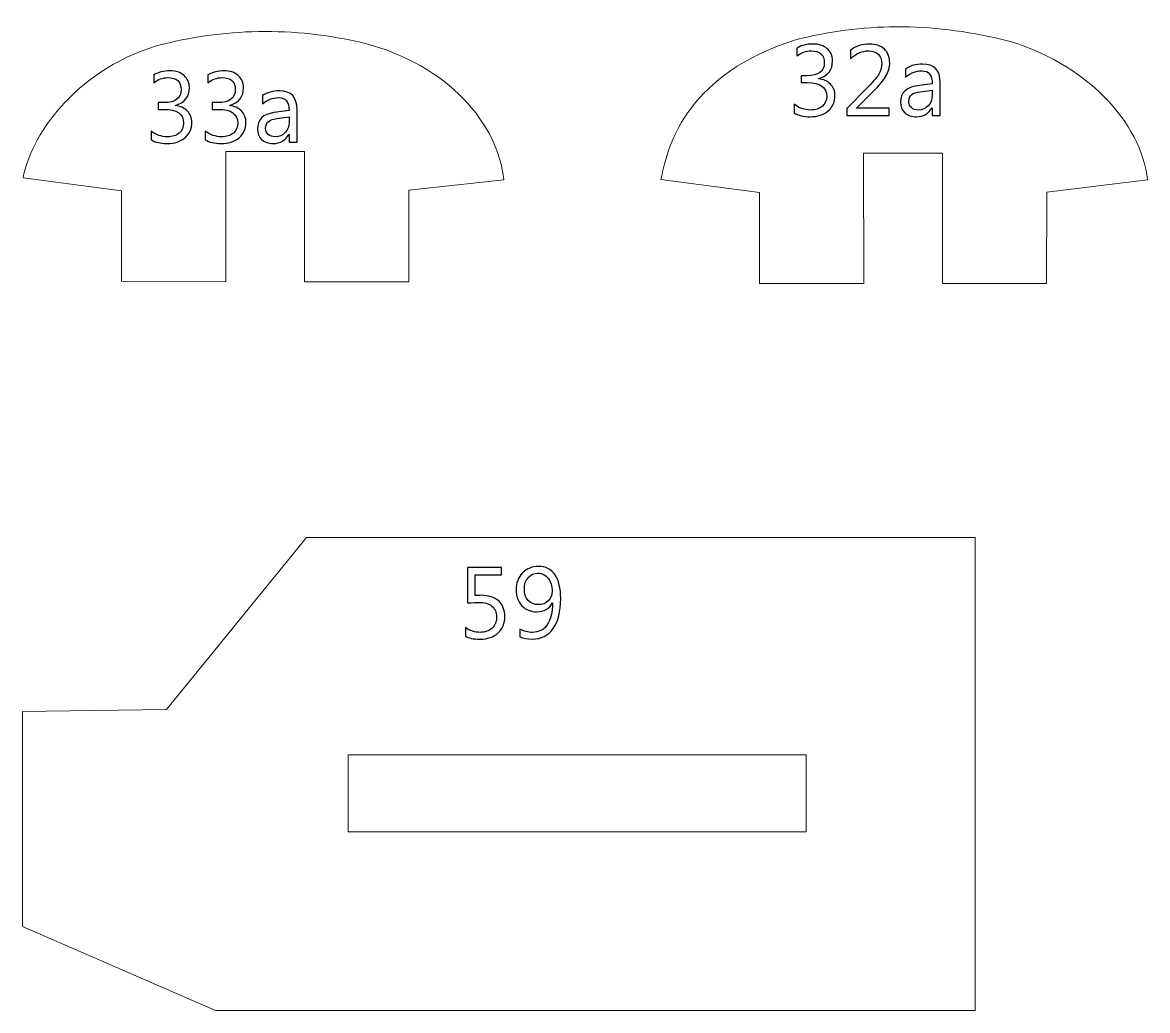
# Model space of a CAD drawing. Header units: centimetres. Extents: x -196 to 200, y -267 to 229.
# Drawn here: x -193.64 to -145.85, y -218.11 to -176.13 of the extents above; entities that cross this region are included whole.
import ezdxf

# ---------------------------------------------------------------- set-up
doc = ezdxf.new("R2010")
doc.units = ezdxf.units.CM
doc.header["$MEASUREMENT"] = 0
doc.layers.add('Camada 1', color=7, linetype='Continuous')
doc.layers.add('Camada 2', color=20, linetype='Continuous')

msp = doc.modelspace()

# ---------------------------------------------------------------- linework, layer by layer
at = {"layer": 'Camada 1', "lineweight": 9}
msp.add_lwpolyline([(-179.804, -210.519), (-160.345, -210.519), (-160.345, -207.248), (-179.804, -207.248), (-179.804, -210.519)], close=True, dxfattribs=at)
for points, knots in [([(-185.005, -181.604), (-185.005, -181.604), (-181.654, -181.604), (-181.654, -181.604), (-181.654, -181.604), (-181.654, -181.604), (-181.656, -187.143), (-181.656, -187.143), (-181.656, -187.143), (-181.656, -187.143), (-177.233, -187.142), (-177.233, -187.142), (-177.233, -187.142), (-177.233, -187.142), (-177.23, -183.256), (-177.23, -183.256), (-177.23, -183.256), (-177.23, -183.256), (-173.189, -182.818), (-173.189, -182.818), (-173.189, -182.818), (-173.448, -180.424), (-175.536, -177.949), (-179.12, -177.006), (-179.12, -177.006), (-182.179, -176.291), (-185.096, -176.37), (-187.943, -177.12), (-187.943, -177.12), (-191.513, -178.216), (-193.311, -181.054), (-193.614, -182.722), (-193.614, -182.722), (-193.614, -182.722), (-189.436, -183.278), (-189.436, -183.278), (-189.436, -183.278), (-189.436, -183.278), (-189.435, -187.135), (-189.435, -187.135), (-189.435, -187.135), (-189.435, -187.135), (-185.005, -187.143), (-185.005, -187.143), (-185.005, -187.143), (-185.005, -187.143), (-185.005, -181.604), (-185.005, -181.604)], [0, 0, 0, 0, 0.076923, 0.076923, 0.076923, 0.076923, 0.153846, 0.153846, 0.153846, 0.153846, 0.230769, 0.230769, 0.230769, 0.230769, 0.307692, 0.307692, 0.307692, 0.307692, 0.384615, 0.384615, 0.384615, 0.384615, 0.461538, 0.461538, 0.461538, 0.461538, 0.538462, 0.538462, 0.538462, 0.538462, 0.615385, 0.615385, 0.615385, 0.615385, 0.692308, 0.692308, 0.692308, 0.692308, 0.769231, 0.769231, 0.769231, 0.769231, 0.846154, 0.846154, 0.846154, 0.846154, 1, 1, 1, 1]), ([(-157.907, -181.685), (-157.907, -181.685), (-154.555, -181.685), (-154.555, -181.685), (-154.555, -181.685), (-154.555, -181.685), (-154.557, -187.224), (-154.557, -187.224), (-154.557, -187.224), (-154.557, -187.224), (-150.135, -187.223), (-150.135, -187.223), (-150.135, -187.223), (-150.135, -187.223), (-150.132, -183.337), (-150.132, -183.337), (-150.132, -183.337), (-150.132, -183.337), (-145.849, -182.818), (-145.849, -182.818), (-145.849, -182.818), (-146.108, -180.424), (-148.437, -177.787), (-152.021, -176.844), (-152.021, -176.844), (-155.081, -176.13), (-157.998, -176.128), (-160.845, -176.878), (-160.845, -176.878), (-165.268, -178.308), (-166.212, -181.135), (-166.516, -182.802), (-166.516, -182.802), (-166.516, -182.802), (-162.338, -183.358), (-162.338, -183.358), (-162.338, -183.358), (-162.338, -183.358), (-162.337, -187.216), (-162.337, -187.216), (-162.337, -187.216), (-162.337, -187.216), (-157.906, -187.223), (-157.906, -187.223), (-157.906, -187.223), (-157.906, -187.223), (-157.907, -181.685), (-157.907, -181.685)], [0, 0, 0, 0, 0.076923, 0.076923, 0.076923, 0.076923, 0.153846, 0.153846, 0.153846, 0.153846, 0.230769, 0.230769, 0.230769, 0.230769, 0.307692, 0.307692, 0.307692, 0.307692, 0.384615, 0.384615, 0.384615, 0.384615, 0.461538, 0.461538, 0.461538, 0.461538, 0.538462, 0.538462, 0.538462, 0.538462, 0.615385, 0.615385, 0.615385, 0.615385, 0.692308, 0.692308, 0.692308, 0.692308, 0.769231, 0.769231, 0.769231, 0.769231, 0.846154, 0.846154, 0.846154, 0.846154, 1, 1, 1, 1]), ([(-153.176, -218.113), (-153.176, -218.113), (-185.439, -218.113), (-185.439, -218.113), (-185.439, -218.113), (-185.439, -218.113), (-193.638, -214.545), (-193.638, -214.545), (-193.638, -214.545), (-193.638, -214.545), (-193.636, -205.407), (-193.636, -205.407), (-193.636, -205.407), (-193.636, -205.407), (-187.526, -205.324), (-187.526, -205.324), (-187.526, -205.324), (-187.526, -205.324), (-181.569, -198.01), (-181.569, -198.01), (-181.569, -198.01), (-181.569, -198.01), (-153.176, -198.01), (-153.176, -198.01), (-153.176, -198.01), (-153.176, -198.01), (-153.176, -218.113), (-153.176, -218.113)], [0, 0, 0, 0, 0.125, 0.125, 0.125, 0.125, 0.25, 0.25, 0.25, 0.25, 0.375, 0.375, 0.375, 0.375, 0.5, 0.5, 0.5, 0.5, 0.625, 0.625, 0.625, 0.625, 0.75, 0.75, 0.75, 0.75, 1, 1, 1, 1])]:
    msp.add_open_spline(points, degree=3, knots=knots, dxfattribs=at)
at = {"layer": 'Camada 2'}
for points, knots in [([(-160.854, -179.97), (-160.854, -179.97), (-160.854, -179.603), (-160.854, -179.603), (-160.854, -179.603), (-160.65, -179.765), (-160.418, -179.847), (-160.162, -179.847), (-160.162, -179.847), (-159.952, -179.847), (-159.786, -179.795), (-159.662, -179.69), (-159.662, -179.69), (-159.537, -179.586), (-159.475, -179.445), (-159.475, -179.268), (-159.475, -179.268), (-159.475, -178.877), (-159.753, -178.681), (-160.307, -178.681), (-160.307, -178.681), (-160.307, -178.681), (-160.555, -178.681), (-160.555, -178.681), (-160.555, -178.681), (-160.555, -178.681), (-160.555, -178.391), (-160.555, -178.391), (-160.555, -178.391), (-160.555, -178.391), (-160.319, -178.391), (-160.319, -178.391), (-160.319, -178.391), (-159.824, -178.391), (-159.578, -178.208), (-159.578, -177.841), (-159.578, -177.841), (-159.578, -177.502), (-159.766, -177.333), (-160.143, -177.333), (-160.143, -177.333), (-160.354, -177.333), (-160.552, -177.404), (-160.739, -177.546), (-160.739, -177.546), (-160.739, -177.546), (-160.739, -177.213), (-160.739, -177.213), (-160.739, -177.213), (-160.546, -177.1), (-160.32, -177.043), (-160.058, -177.043), (-160.058, -177.043), (-159.807, -177.043), (-159.605, -177.109), (-159.454, -177.243), (-159.454, -177.243), (-159.303, -177.376), (-159.228, -177.547), (-159.228, -177.755), (-159.228, -177.755), (-159.228, -178.149), (-159.428, -178.402), (-159.828, -178.514), (-159.828, -178.514), (-159.828, -178.514), (-159.828, -178.523), (-159.828, -178.523), (-159.828, -178.523), (-159.613, -178.544), (-159.442, -178.619), (-159.316, -178.749), (-159.316, -178.749), (-159.189, -178.879), (-159.125, -179.041), (-159.125, -179.236), (-159.125, -179.236), (-159.125, -179.504), (-159.221, -179.721), (-159.414, -179.886), (-159.414, -179.886), (-159.607, -180.05), (-159.861, -180.133), (-160.176, -180.133), (-160.176, -180.133), (-160.46, -180.133), (-160.686, -180.079), (-160.854, -179.97)], [0, 0, 0, 0, 0.043478, 0.043478, 0.043478, 0.043478, 0.086957, 0.086957, 0.086957, 0.086957, 0.130435, 0.130435, 0.130435, 0.130435, 0.173913, 0.173913, 0.173913, 0.173913, 0.217391, 0.217391, 0.217391, 0.217391, 0.26087, 0.26087, 0.26087, 0.26087, 0.304348, 0.304348, 0.304348, 0.304348, 0.347826, 0.347826, 0.347826, 0.347826, 0.391304, 0.391304, 0.391304, 0.391304, 0.434783, 0.434783, 0.434783, 0.434783, 0.478261, 0.478261, 0.478261, 0.478261, 0.521739, 0.521739, 0.521739, 0.521739, 0.565217, 0.565217, 0.565217, 0.565217, 0.608696, 0.608696, 0.608696, 0.608696, 0.652174, 0.652174, 0.652174, 0.652174, 0.695652, 0.695652, 0.695652, 0.695652, 0.73913, 0.73913, 0.73913, 0.73913, 0.782609, 0.782609, 0.782609, 0.782609, 0.826087, 0.826087, 0.826087, 0.826087, 0.869565, 0.869565, 0.869565, 0.869565, 0.913043, 0.913043, 0.913043, 0.913043, 1, 1, 1, 1]), ([(-156.825, -180.081), (-156.825, -180.081), (-158.626, -180.081), (-158.626, -180.081), (-158.626, -180.081), (-158.626, -180.081), (-158.626, -179.778), (-158.626, -179.778), (-158.626, -179.778), (-158.626, -179.778), (-157.755, -178.905), (-157.755, -178.905), (-157.755, -178.905), (-157.533, -178.682), (-157.374, -178.497), (-157.279, -178.349), (-157.279, -178.349), (-157.184, -178.201), (-157.136, -178.043), (-157.136, -177.875), (-157.136, -177.875), (-157.136, -177.703), (-157.186, -177.569), (-157.284, -177.474), (-157.284, -177.474), (-157.383, -177.38), (-157.523, -177.333), (-157.705, -177.333), (-157.705, -177.333), (-157.972, -177.333), (-158.228, -177.447), (-158.472, -177.674), (-158.472, -177.674), (-158.472, -177.674), (-158.472, -177.316), (-158.472, -177.316), (-158.472, -177.316), (-158.239, -177.134), (-157.967, -177.043), (-157.658, -177.043), (-157.658, -177.043), (-157.391, -177.043), (-157.181, -177.115), (-157.028, -177.26), (-157.028, -177.26), (-156.875, -177.404), (-156.799, -177.598), (-156.799, -177.841), (-156.799, -177.841), (-156.799, -178.033), (-156.852, -178.221), (-156.958, -178.403), (-156.958, -178.403), (-157.063, -178.586), (-157.253, -178.813), (-157.527, -179.084), (-157.527, -179.084), (-157.527, -179.084), (-158.216, -179.765), (-158.216, -179.765), (-158.216, -179.765), (-158.216, -179.765), (-158.216, -179.774), (-158.216, -179.774), (-158.216, -179.774), (-158.216, -179.774), (-156.825, -179.774), (-156.825, -179.774), (-156.825, -179.774), (-156.825, -179.774), (-156.825, -180.081), (-156.825, -180.081)], [0, 0, 0, 0, 0.052632, 0.052632, 0.052632, 0.052632, 0.105263, 0.105263, 0.105263, 0.105263, 0.157895, 0.157895, 0.157895, 0.157895, 0.210526, 0.210526, 0.210526, 0.210526, 0.263158, 0.263158, 0.263158, 0.263158, 0.315789, 0.315789, 0.315789, 0.315789, 0.368421, 0.368421, 0.368421, 0.368421, 0.421053, 0.421053, 0.421053, 0.421053, 0.473684, 0.473684, 0.473684, 0.473684, 0.526316, 0.526316, 0.526316, 0.526316, 0.578947, 0.578947, 0.578947, 0.578947, 0.631579, 0.631579, 0.631579, 0.631579, 0.684211, 0.684211, 0.684211, 0.684211, 0.736842, 0.736842, 0.736842, 0.736842, 0.789474, 0.789474, 0.789474, 0.789474, 0.842105, 0.842105, 0.842105, 0.842105, 0.894737, 0.894737, 0.894737, 0.894737, 1, 1, 1, 1]), ([(-188.175, -181.109), (-188.175, -181.109), (-188.175, -180.742), (-188.175, -180.742), (-188.175, -180.742), (-187.971, -180.904), (-187.739, -180.985), (-187.483, -180.985), (-187.483, -180.985), (-187.274, -180.985), (-187.107, -180.933), (-186.983, -180.828), (-186.983, -180.828), (-186.858, -180.724), (-186.796, -180.583), (-186.796, -180.407), (-186.796, -180.407), (-186.796, -180.016), (-187.074, -179.82), (-187.628, -179.82), (-187.628, -179.82), (-187.628, -179.82), (-187.876, -179.82), (-187.876, -179.82), (-187.876, -179.82), (-187.876, -179.82), (-187.876, -179.53), (-187.876, -179.53), (-187.876, -179.53), (-187.876, -179.53), (-187.64, -179.53), (-187.64, -179.53), (-187.64, -179.53), (-187.145, -179.53), (-186.899, -179.346), (-186.899, -178.98), (-186.899, -178.98), (-186.899, -178.641), (-187.087, -178.471), (-187.464, -178.471), (-187.464, -178.471), (-187.675, -178.471), (-187.873, -178.542), (-188.06, -178.685), (-188.06, -178.685), (-188.06, -178.685), (-188.06, -178.352), (-188.06, -178.352), (-188.06, -178.352), (-187.868, -178.238), (-187.641, -178.181), (-187.379, -178.181), (-187.379, -178.181), (-187.128, -178.181), (-186.926, -178.248), (-186.775, -178.381), (-186.775, -178.381), (-186.624, -178.515), (-186.549, -178.685), (-186.549, -178.894), (-186.549, -178.894), (-186.549, -179.287), (-186.749, -179.54), (-187.149, -179.653), (-187.149, -179.653), (-187.149, -179.653), (-187.149, -179.661), (-187.149, -179.661), (-187.149, -179.661), (-186.934, -179.682), (-186.764, -179.757), (-186.637, -179.887), (-186.637, -179.887), (-186.51, -180.018), (-186.446, -180.18), (-186.446, -180.374), (-186.446, -180.374), (-186.446, -180.643), (-186.542, -180.859), (-186.735, -181.024), (-186.735, -181.024), (-186.928, -181.188), (-187.182, -181.271), (-187.497, -181.271), (-187.497, -181.271), (-187.781, -181.271), (-188.007, -181.217), (-188.175, -181.109)], [0, 0, 0, 0, 0.043478, 0.043478, 0.043478, 0.043478, 0.086957, 0.086957, 0.086957, 0.086957, 0.130435, 0.130435, 0.130435, 0.130435, 0.173913, 0.173913, 0.173913, 0.173913, 0.217391, 0.217391, 0.217391, 0.217391, 0.26087, 0.26087, 0.26087, 0.26087, 0.304348, 0.304348, 0.304348, 0.304348, 0.347826, 0.347826, 0.347826, 0.347826, 0.391304, 0.391304, 0.391304, 0.391304, 0.434783, 0.434783, 0.434783, 0.434783, 0.478261, 0.478261, 0.478261, 0.478261, 0.521739, 0.521739, 0.521739, 0.521739, 0.565217, 0.565217, 0.565217, 0.565217, 0.608696, 0.608696, 0.608696, 0.608696, 0.652174, 0.652174, 0.652174, 0.652174, 0.695652, 0.695652, 0.695652, 0.695652, 0.73913, 0.73913, 0.73913, 0.73913, 0.782609, 0.782609, 0.782609, 0.782609, 0.826087, 0.826087, 0.826087, 0.826087, 0.869565, 0.869565, 0.869565, 0.869565, 0.913043, 0.913043, 0.913043, 0.913043, 1, 1, 1, 1]), ([(-185.874, -181.109), (-185.874, -181.109), (-185.874, -180.742), (-185.874, -180.742), (-185.874, -180.742), (-185.67, -180.904), (-185.439, -180.985), (-185.182, -180.985), (-185.182, -180.985), (-184.973, -180.985), (-184.807, -180.933), (-184.682, -180.828), (-184.682, -180.828), (-184.558, -180.724), (-184.496, -180.583), (-184.496, -180.407), (-184.496, -180.407), (-184.496, -180.016), (-184.773, -179.82), (-185.327, -179.82), (-185.327, -179.82), (-185.327, -179.82), (-185.576, -179.82), (-185.576, -179.82), (-185.576, -179.82), (-185.576, -179.82), (-185.576, -179.53), (-185.576, -179.53), (-185.576, -179.53), (-185.576, -179.53), (-185.34, -179.53), (-185.34, -179.53), (-185.34, -179.53), (-184.845, -179.53), (-184.598, -179.346), (-184.598, -178.98), (-184.598, -178.98), (-184.598, -178.641), (-184.787, -178.471), (-185.164, -178.471), (-185.164, -178.471), (-185.374, -178.471), (-185.573, -178.542), (-185.759, -178.685), (-185.759, -178.685), (-185.759, -178.685), (-185.759, -178.352), (-185.759, -178.352), (-185.759, -178.352), (-185.567, -178.238), (-185.34, -178.181), (-185.079, -178.181), (-185.079, -178.181), (-184.827, -178.181), (-184.626, -178.248), (-184.475, -178.381), (-184.475, -178.381), (-184.324, -178.515), (-184.248, -178.685), (-184.248, -178.894), (-184.248, -178.894), (-184.248, -179.287), (-184.448, -179.54), (-184.849, -179.653), (-184.849, -179.653), (-184.849, -179.653), (-184.849, -179.661), (-184.849, -179.661), (-184.849, -179.661), (-184.634, -179.682), (-184.463, -179.757), (-184.337, -179.887), (-184.337, -179.887), (-184.209, -180.018), (-184.146, -180.18), (-184.146, -180.374), (-184.146, -180.374), (-184.146, -180.643), (-184.242, -180.859), (-184.435, -181.024), (-184.435, -181.024), (-184.627, -181.188), (-184.881, -181.271), (-185.197, -181.271), (-185.197, -181.271), (-185.48, -181.271), (-185.706, -181.217), (-185.874, -181.109)], [0, 0, 0, 0, 0.043478, 0.043478, 0.043478, 0.043478, 0.086957, 0.086957, 0.086957, 0.086957, 0.130435, 0.130435, 0.130435, 0.130435, 0.173913, 0.173913, 0.173913, 0.173913, 0.217391, 0.217391, 0.217391, 0.217391, 0.26087, 0.26087, 0.26087, 0.26087, 0.304348, 0.304348, 0.304348, 0.304348, 0.347826, 0.347826, 0.347826, 0.347826, 0.391304, 0.391304, 0.391304, 0.391304, 0.434783, 0.434783, 0.434783, 0.434783, 0.478261, 0.478261, 0.478261, 0.478261, 0.521739, 0.521739, 0.521739, 0.521739, 0.565217, 0.565217, 0.565217, 0.565217, 0.608696, 0.608696, 0.608696, 0.608696, 0.652174, 0.652174, 0.652174, 0.652174, 0.695652, 0.695652, 0.695652, 0.695652, 0.73913, 0.73913, 0.73913, 0.73913, 0.782609, 0.782609, 0.782609, 0.782609, 0.826087, 0.826087, 0.826087, 0.826087, 0.869565, 0.869565, 0.869565, 0.869565, 0.913043, 0.913043, 0.913043, 0.913043, 1, 1, 1, 1]), ([(-154.653, -180.081), (-154.653, -180.081), (-154.994, -180.081), (-154.994, -180.081), (-154.994, -180.081), (-154.994, -180.081), (-154.994, -179.748), (-154.994, -179.748), (-154.994, -179.748), (-154.994, -179.748), (-155.003, -179.748), (-155.003, -179.748), (-155.003, -179.748), (-155.151, -180.005), (-155.37, -180.133), (-155.659, -180.133), (-155.659, -180.133), (-155.872, -180.133), (-156.038, -180.076), (-156.158, -179.963), (-156.158, -179.963), (-156.279, -179.851), (-156.338, -179.701), (-156.338, -179.515), (-156.338, -179.515), (-156.338, -179.116), (-156.104, -178.883), (-155.634, -178.818), (-155.634, -178.818), (-155.634, -178.818), (-154.994, -178.728), (-154.994, -178.728), (-154.994, -178.728), (-154.994, -178.364), (-155.141, -178.182), (-155.434, -178.182), (-155.434, -178.182), (-155.69, -178.182), (-155.922, -178.27), (-156.129, -178.447), (-156.129, -178.447), (-156.129, -178.447), (-156.129, -178.097), (-156.129, -178.097), (-156.129, -178.097), (-155.919, -177.963), (-155.678, -177.896), (-155.404, -177.896), (-155.404, -177.896), (-154.903, -177.896), (-154.653, -178.162), (-154.653, -178.693), (-154.653, -178.693), (-154.653, -178.693), (-154.653, -180.081), (-154.653, -180.081)], [0, 0, 0, 0, 0.066667, 0.066667, 0.066667, 0.066667, 0.133333, 0.133333, 0.133333, 0.133333, 0.2, 0.2, 0.2, 0.2, 0.266667, 0.266667, 0.266667, 0.266667, 0.333333, 0.333333, 0.333333, 0.333333, 0.4, 0.4, 0.4, 0.4, 0.466667, 0.466667, 0.466667, 0.466667, 0.533333, 0.533333, 0.533333, 0.533333, 0.6, 0.6, 0.6, 0.6, 0.666667, 0.666667, 0.666667, 0.666667, 0.733333, 0.733333, 0.733333, 0.733333, 0.8, 0.8, 0.8, 0.8, 0.866667, 0.866667, 0.866667, 0.866667, 1, 1, 1, 1]), ([(-181.974, -181.22), (-181.974, -181.22), (-182.315, -181.22), (-182.315, -181.22), (-182.315, -181.22), (-182.315, -181.22), (-182.315, -180.886), (-182.315, -180.886), (-182.315, -180.886), (-182.315, -180.886), (-182.324, -180.886), (-182.324, -180.886), (-182.324, -180.886), (-182.472, -181.143), (-182.691, -181.271), (-182.98, -181.271), (-182.98, -181.271), (-183.193, -181.271), (-183.359, -181.215), (-183.479, -181.102), (-183.479, -181.102), (-183.6, -180.989), (-183.659, -180.84), (-183.659, -180.654), (-183.659, -180.654), (-183.659, -180.254), (-183.425, -180.022), (-182.955, -179.956), (-182.955, -179.956), (-182.955, -179.956), (-182.315, -179.867), (-182.315, -179.867), (-182.315, -179.867), (-182.315, -179.503), (-182.462, -179.321), (-182.755, -179.321), (-182.755, -179.321), (-183.011, -179.321), (-183.243, -179.409), (-183.45, -179.585), (-183.45, -179.585), (-183.45, -179.585), (-183.45, -179.235), (-183.45, -179.235), (-183.45, -179.235), (-183.241, -179.101), (-182.999, -179.035), (-182.725, -179.035), (-182.725, -179.035), (-182.224, -179.035), (-181.974, -179.3), (-181.974, -179.831), (-181.974, -179.831), (-181.974, -179.831), (-181.974, -181.22), (-181.974, -181.22)], [0, 0, 0, 0, 0.066667, 0.066667, 0.066667, 0.066667, 0.133333, 0.133333, 0.133333, 0.133333, 0.2, 0.2, 0.2, 0.2, 0.266667, 0.266667, 0.266667, 0.266667, 0.333333, 0.333333, 0.333333, 0.333333, 0.4, 0.4, 0.4, 0.4, 0.466667, 0.466667, 0.466667, 0.466667, 0.533333, 0.533333, 0.533333, 0.533333, 0.6, 0.6, 0.6, 0.6, 0.666667, 0.666667, 0.666667, 0.666667, 0.733333, 0.733333, 0.733333, 0.733333, 0.8, 0.8, 0.8, 0.8, 0.866667, 0.866667, 0.866667, 0.866667, 1, 1, 1, 1]), ([(-154.994, -179.002), (-154.994, -179.002), (-155.509, -179.073), (-155.509, -179.073), (-155.509, -179.073), (-155.668, -179.095), (-155.787, -179.135), (-155.867, -179.191), (-155.867, -179.191), (-155.948, -179.248), (-155.988, -179.347), (-155.988, -179.491), (-155.988, -179.491), (-155.988, -179.596), (-155.951, -179.681), (-155.877, -179.747), (-155.877, -179.747), (-155.803, -179.813), (-155.703, -179.847), (-155.58, -179.847), (-155.58, -179.847), (-155.41, -179.847), (-155.27, -179.787), (-155.16, -179.668), (-155.16, -179.668), (-155.049, -179.549), (-154.994, -179.398), (-154.994, -179.215), (-154.994, -179.215), (-154.994, -179.215), (-154.994, -179.002), (-154.994, -179.002)], [0, 0, 0, 0, 0.111111, 0.111111, 0.111111, 0.111111, 0.222222, 0.222222, 0.222222, 0.222222, 0.333333, 0.333333, 0.333333, 0.333333, 0.444444, 0.444444, 0.444444, 0.444444, 0.555556, 0.555556, 0.555556, 0.555556, 0.666667, 0.666667, 0.666667, 0.666667, 0.777778, 0.777778, 0.777778, 0.777778, 1, 1, 1, 1]), ([(-182.315, -180.14), (-182.315, -180.14), (-182.83, -180.211), (-182.83, -180.211), (-182.83, -180.211), (-182.989, -180.233), (-183.108, -180.273), (-183.188, -180.329), (-183.188, -180.329), (-183.269, -180.386), (-183.309, -180.486), (-183.309, -180.629), (-183.309, -180.629), (-183.309, -180.734), (-183.272, -180.819), (-183.198, -180.885), (-183.198, -180.885), (-183.124, -180.952), (-183.024, -180.985), (-182.901, -180.985), (-182.901, -180.985), (-182.731, -180.985), (-182.591, -180.925), (-182.481, -180.806), (-182.481, -180.806), (-182.37, -180.687), (-182.315, -180.536), (-182.315, -180.353), (-182.315, -180.353), (-182.315, -180.353), (-182.315, -180.14), (-182.315, -180.14)], [0, 0, 0, 0, 0.111111, 0.111111, 0.111111, 0.111111, 0.222222, 0.222222, 0.222222, 0.222222, 0.333333, 0.333333, 0.333333, 0.333333, 0.444444, 0.444444, 0.444444, 0.444444, 0.555556, 0.555556, 0.555556, 0.555556, 0.666667, 0.666667, 0.666667, 0.666667, 0.777778, 0.777778, 0.777778, 0.777778, 1, 1, 1, 1]), ([(-172.508, -202.231), (-172.508, -202.231), (-172.508, -201.903), (-172.508, -201.903), (-172.508, -201.903), (-172.342, -201.998), (-172.165, -202.045), (-171.979, -202.045), (-171.979, -202.045), (-171.708, -202.045), (-171.497, -201.935), (-171.347, -201.717), (-171.347, -201.717), (-171.196, -201.499), (-171.121, -201.188), (-171.121, -200.786), (-171.121, -200.786), (-171.124, -200.787), (-171.127, -200.787), (-171.129, -200.786), (-171.129, -200.786), (-171.257, -201.042), (-171.479, -201.17), (-171.795, -201.17), (-171.795, -201.17), (-172.051, -201.17), (-172.261, -201.083), (-172.425, -200.91), (-172.425, -200.91), (-172.588, -200.736), (-172.67, -200.512), (-172.67, -200.239), (-172.67, -200.239), (-172.67, -199.947), (-172.581, -199.708), (-172.401, -199.521), (-172.401, -199.521), (-172.221, -199.334), (-171.991, -199.241), (-171.71, -199.241), (-171.71, -199.241), (-171.416, -199.241), (-171.186, -199.358), (-171.022, -199.59), (-171.022, -199.59), (-170.858, -199.823), (-170.775, -200.162), (-170.775, -200.607), (-170.775, -200.607), (-170.775, -201.159), (-170.882, -201.584), (-171.096, -201.883), (-171.096, -201.883), (-171.309, -202.181), (-171.607, -202.331), (-171.987, -202.331), (-171.987, -202.331), (-172.187, -202.331), (-172.361, -202.297), (-172.508, -202.231)], [0, 0, 0, 0, 0.0625, 0.0625, 0.0625, 0.0625, 0.125, 0.125, 0.125, 0.125, 0.1875, 0.1875, 0.1875, 0.1875, 0.25, 0.25, 0.25, 0.25, 0.3125, 0.3125, 0.3125, 0.3125, 0.375, 0.375, 0.375, 0.375, 0.4375, 0.4375, 0.4375, 0.4375, 0.5, 0.5, 0.5, 0.5, 0.5625, 0.5625, 0.5625, 0.5625, 0.625, 0.625, 0.625, 0.625, 0.6875, 0.6875, 0.6875, 0.6875, 0.75, 0.75, 0.75, 0.75, 0.8125, 0.8125, 0.8125, 0.8125, 0.875, 0.875, 0.875, 0.875, 1, 1, 1, 1]), ([(-174.825, -202.207), (-174.825, -202.207), (-174.825, -201.844), (-174.825, -201.844), (-174.825, -201.844), (-174.621, -201.978), (-174.414, -202.045), (-174.202, -202.045), (-174.202, -202.045), (-173.991, -202.045), (-173.821, -201.985), (-173.692, -201.866), (-173.692, -201.866), (-173.563, -201.747), (-173.498, -201.588), (-173.498, -201.391), (-173.498, -201.391), (-173.498, -201.196), (-173.564, -201.043), (-173.696, -200.933), (-173.696, -200.933), (-173.828, -200.824), (-174.017, -200.769), (-174.263, -200.769), (-174.263, -200.769), (-174.346, -200.769), (-174.502, -200.777), (-174.732, -200.794), (-174.732, -200.794), (-174.732, -200.794), (-174.732, -199.292), (-174.732, -199.292), (-174.732, -199.292), (-174.732, -199.292), (-173.285, -199.292), (-173.285, -199.292), (-173.285, -199.292), (-173.285, -199.292), (-173.285, -199.599), (-173.285, -199.599), (-173.285, -199.599), (-173.285, -199.599), (-174.407, -199.599), (-174.407, -199.599), (-174.407, -199.599), (-174.407, -199.599), (-174.407, -200.479), (-174.407, -200.479), (-174.407, -200.479), (-174.315, -200.473), (-174.231, -200.47), (-174.153, -200.47), (-174.153, -200.47), (-173.833, -200.47), (-173.586, -200.551), (-173.411, -200.711), (-173.411, -200.711), (-173.236, -200.871), (-173.148, -201.09), (-173.148, -201.369), (-173.148, -201.369), (-173.148, -201.658), (-173.242, -201.891), (-173.431, -202.066), (-173.431, -202.066), (-173.619, -202.243), (-173.878, -202.331), (-174.206, -202.331), (-174.206, -202.331), (-174.483, -202.331), (-174.689, -202.29), (-174.825, -202.207)], [0, 0, 0, 0, 0.052632, 0.052632, 0.052632, 0.052632, 0.105263, 0.105263, 0.105263, 0.105263, 0.157895, 0.157895, 0.157895, 0.157895, 0.210526, 0.210526, 0.210526, 0.210526, 0.263158, 0.263158, 0.263158, 0.263158, 0.315789, 0.315789, 0.315789, 0.315789, 0.368421, 0.368421, 0.368421, 0.368421, 0.421053, 0.421053, 0.421053, 0.421053, 0.473684, 0.473684, 0.473684, 0.473684, 0.526316, 0.526316, 0.526316, 0.526316, 0.578947, 0.578947, 0.578947, 0.578947, 0.631579, 0.631579, 0.631579, 0.631579, 0.684211, 0.684211, 0.684211, 0.684211, 0.736842, 0.736842, 0.736842, 0.736842, 0.789474, 0.789474, 0.789474, 0.789474, 0.842105, 0.842105, 0.842105, 0.842105, 0.894737, 0.894737, 0.894737, 0.894737, 1, 1, 1, 1]), ([(-171.742, -199.531), (-171.907, -199.531), (-172.044, -199.593), (-172.154, -199.718), (-172.154, -199.718), (-172.265, -199.842), (-172.32, -200), (-172.32, -200.192), (-172.32, -200.192), (-172.32, -200.402), (-172.266, -200.567), (-172.158, -200.687), (-172.158, -200.687), (-172.05, -200.807), (-171.903, -200.867), (-171.718, -200.867), (-171.718, -200.867), (-171.558, -200.867), (-171.422, -200.812), (-171.31, -200.703), (-171.31, -200.703), (-171.198, -200.592), (-171.142, -200.459), (-171.142, -200.3), (-171.142, -200.3), (-171.142, -200.074), (-171.198, -199.889), (-171.309, -199.746), (-171.309, -199.746), (-171.42, -199.603), (-171.564, -199.531), (-171.742, -199.531)], [0, 0, 0, 0, 0.111111, 0.111111, 0.111111, 0.111111, 0.222222, 0.222222, 0.222222, 0.222222, 0.333333, 0.333333, 0.333333, 0.333333, 0.444444, 0.444444, 0.444444, 0.444444, 0.555556, 0.555556, 0.555556, 0.555556, 0.666667, 0.666667, 0.666667, 0.666667, 0.777778, 0.777778, 0.777778, 0.777778, 1, 1, 1, 1])]:
    msp.add_open_spline(points, degree=3, knots=knots, dxfattribs=at)
at = {"layer": 'Camada 2', "lineweight": 9}
for points, knots in [([(-160.854, -179.97), (-160.854, -179.97), (-160.854, -179.603), (-160.854, -179.603), (-160.854, -179.603), (-160.65, -179.765), (-160.418, -179.847), (-160.162, -179.847), (-160.162, -179.847), (-159.952, -179.847), (-159.786, -179.795), (-159.662, -179.69), (-159.662, -179.69), (-159.537, -179.586), (-159.475, -179.445), (-159.475, -179.268), (-159.475, -179.268), (-159.475, -178.877), (-159.753, -178.681), (-160.307, -178.681), (-160.307, -178.681), (-160.307, -178.681), (-160.555, -178.681), (-160.555, -178.681), (-160.555, -178.681), (-160.555, -178.681), (-160.555, -178.391), (-160.555, -178.391), (-160.555, -178.391), (-160.555, -178.391), (-160.319, -178.391), (-160.319, -178.391), (-160.319, -178.391), (-159.824, -178.391), (-159.578, -178.208), (-159.578, -177.841), (-159.578, -177.841), (-159.578, -177.502), (-159.766, -177.333), (-160.143, -177.333), (-160.143, -177.333), (-160.354, -177.333), (-160.552, -177.404), (-160.739, -177.546), (-160.739, -177.546), (-160.739, -177.546), (-160.739, -177.213), (-160.739, -177.213), (-160.739, -177.213), (-160.546, -177.1), (-160.32, -177.043), (-160.058, -177.043), (-160.058, -177.043), (-159.807, -177.043), (-159.605, -177.109), (-159.454, -177.243), (-159.454, -177.243), (-159.303, -177.376), (-159.228, -177.547), (-159.228, -177.755), (-159.228, -177.755), (-159.228, -178.149), (-159.428, -178.402), (-159.828, -178.514), (-159.828, -178.514), (-159.828, -178.514), (-159.828, -178.523), (-159.828, -178.523), (-159.828, -178.523), (-159.613, -178.544), (-159.442, -178.619), (-159.316, -178.749), (-159.316, -178.749), (-159.189, -178.879), (-159.125, -179.041), (-159.125, -179.236), (-159.125, -179.236), (-159.125, -179.504), (-159.221, -179.721), (-159.414, -179.886), (-159.414, -179.886), (-159.607, -180.05), (-159.861, -180.133), (-160.176, -180.133), (-160.176, -180.133), (-160.46, -180.133), (-160.686, -180.079), (-160.854, -179.97)], [0, 0, 0, 0, 0.043478, 0.043478, 0.043478, 0.043478, 0.086957, 0.086957, 0.086957, 0.086957, 0.130435, 0.130435, 0.130435, 0.130435, 0.173913, 0.173913, 0.173913, 0.173913, 0.217391, 0.217391, 0.217391, 0.217391, 0.26087, 0.26087, 0.26087, 0.26087, 0.304348, 0.304348, 0.304348, 0.304348, 0.347826, 0.347826, 0.347826, 0.347826, 0.391304, 0.391304, 0.391304, 0.391304, 0.434783, 0.434783, 0.434783, 0.434783, 0.478261, 0.478261, 0.478261, 0.478261, 0.521739, 0.521739, 0.521739, 0.521739, 0.565217, 0.565217, 0.565217, 0.565217, 0.608696, 0.608696, 0.608696, 0.608696, 0.652174, 0.652174, 0.652174, 0.652174, 0.695652, 0.695652, 0.695652, 0.695652, 0.73913, 0.73913, 0.73913, 0.73913, 0.782609, 0.782609, 0.782609, 0.782609, 0.826087, 0.826087, 0.826087, 0.826087, 0.869565, 0.869565, 0.869565, 0.869565, 0.913043, 0.913043, 0.913043, 0.913043, 1, 1, 1, 1]), ([(-156.825, -180.081), (-156.825, -180.081), (-158.626, -180.081), (-158.626, -180.081), (-158.626, -180.081), (-158.626, -180.081), (-158.626, -179.778), (-158.626, -179.778), (-158.626, -179.778), (-158.626, -179.778), (-157.755, -178.905), (-157.755, -178.905), (-157.755, -178.905), (-157.533, -178.682), (-157.374, -178.497), (-157.279, -178.349), (-157.279, -178.349), (-157.184, -178.201), (-157.136, -178.043), (-157.136, -177.875), (-157.136, -177.875), (-157.136, -177.703), (-157.186, -177.569), (-157.284, -177.474), (-157.284, -177.474), (-157.383, -177.38), (-157.523, -177.333), (-157.705, -177.333), (-157.705, -177.333), (-157.972, -177.333), (-158.228, -177.447), (-158.472, -177.674), (-158.472, -177.674), (-158.472, -177.674), (-158.472, -177.316), (-158.472, -177.316), (-158.472, -177.316), (-158.239, -177.134), (-157.967, -177.043), (-157.658, -177.043), (-157.658, -177.043), (-157.391, -177.043), (-157.181, -177.115), (-157.028, -177.26), (-157.028, -177.26), (-156.875, -177.404), (-156.799, -177.598), (-156.799, -177.841), (-156.799, -177.841), (-156.799, -178.033), (-156.852, -178.221), (-156.958, -178.403), (-156.958, -178.403), (-157.063, -178.586), (-157.253, -178.813), (-157.527, -179.084), (-157.527, -179.084), (-157.527, -179.084), (-158.216, -179.765), (-158.216, -179.765), (-158.216, -179.765), (-158.216, -179.765), (-158.216, -179.774), (-158.216, -179.774), (-158.216, -179.774), (-158.216, -179.774), (-156.825, -179.774), (-156.825, -179.774), (-156.825, -179.774), (-156.825, -179.774), (-156.825, -180.081), (-156.825, -180.081)], [0, 0, 0, 0, 0.052632, 0.052632, 0.052632, 0.052632, 0.105263, 0.105263, 0.105263, 0.105263, 0.157895, 0.157895, 0.157895, 0.157895, 0.210526, 0.210526, 0.210526, 0.210526, 0.263158, 0.263158, 0.263158, 0.263158, 0.315789, 0.315789, 0.315789, 0.315789, 0.368421, 0.368421, 0.368421, 0.368421, 0.421053, 0.421053, 0.421053, 0.421053, 0.473684, 0.473684, 0.473684, 0.473684, 0.526316, 0.526316, 0.526316, 0.526316, 0.578947, 0.578947, 0.578947, 0.578947, 0.631579, 0.631579, 0.631579, 0.631579, 0.684211, 0.684211, 0.684211, 0.684211, 0.736842, 0.736842, 0.736842, 0.736842, 0.789474, 0.789474, 0.789474, 0.789474, 0.842105, 0.842105, 0.842105, 0.842105, 0.894737, 0.894737, 0.894737, 0.894737, 1, 1, 1, 1]), ([(-188.175, -181.109), (-188.175, -181.109), (-188.175, -180.742), (-188.175, -180.742), (-188.175, -180.742), (-187.971, -180.904), (-187.739, -180.985), (-187.483, -180.985), (-187.483, -180.985), (-187.274, -180.985), (-187.107, -180.933), (-186.983, -180.828), (-186.983, -180.828), (-186.858, -180.724), (-186.796, -180.583), (-186.796, -180.407), (-186.796, -180.407), (-186.796, -180.016), (-187.074, -179.82), (-187.628, -179.82), (-187.628, -179.82), (-187.628, -179.82), (-187.876, -179.82), (-187.876, -179.82), (-187.876, -179.82), (-187.876, -179.82), (-187.876, -179.53), (-187.876, -179.53), (-187.876, -179.53), (-187.876, -179.53), (-187.64, -179.53), (-187.64, -179.53), (-187.64, -179.53), (-187.145, -179.53), (-186.899, -179.346), (-186.899, -178.98), (-186.899, -178.98), (-186.899, -178.641), (-187.087, -178.471), (-187.464, -178.471), (-187.464, -178.471), (-187.675, -178.471), (-187.873, -178.542), (-188.06, -178.685), (-188.06, -178.685), (-188.06, -178.685), (-188.06, -178.352), (-188.06, -178.352), (-188.06, -178.352), (-187.868, -178.238), (-187.641, -178.181), (-187.379, -178.181), (-187.379, -178.181), (-187.128, -178.181), (-186.926, -178.248), (-186.775, -178.381), (-186.775, -178.381), (-186.624, -178.515), (-186.549, -178.685), (-186.549, -178.894), (-186.549, -178.894), (-186.549, -179.287), (-186.749, -179.54), (-187.149, -179.653), (-187.149, -179.653), (-187.149, -179.653), (-187.149, -179.661), (-187.149, -179.661), (-187.149, -179.661), (-186.934, -179.682), (-186.764, -179.757), (-186.637, -179.887), (-186.637, -179.887), (-186.51, -180.018), (-186.446, -180.18), (-186.446, -180.374), (-186.446, -180.374), (-186.446, -180.643), (-186.542, -180.859), (-186.735, -181.024), (-186.735, -181.024), (-186.928, -181.188), (-187.182, -181.271), (-187.497, -181.271), (-187.497, -181.271), (-187.781, -181.271), (-188.007, -181.217), (-188.175, -181.109)], [0, 0, 0, 0, 0.043478, 0.043478, 0.043478, 0.043478, 0.086957, 0.086957, 0.086957, 0.086957, 0.130435, 0.130435, 0.130435, 0.130435, 0.173913, 0.173913, 0.173913, 0.173913, 0.217391, 0.217391, 0.217391, 0.217391, 0.26087, 0.26087, 0.26087, 0.26087, 0.304348, 0.304348, 0.304348, 0.304348, 0.347826, 0.347826, 0.347826, 0.347826, 0.391304, 0.391304, 0.391304, 0.391304, 0.434783, 0.434783, 0.434783, 0.434783, 0.478261, 0.478261, 0.478261, 0.478261, 0.521739, 0.521739, 0.521739, 0.521739, 0.565217, 0.565217, 0.565217, 0.565217, 0.608696, 0.608696, 0.608696, 0.608696, 0.652174, 0.652174, 0.652174, 0.652174, 0.695652, 0.695652, 0.695652, 0.695652, 0.73913, 0.73913, 0.73913, 0.73913, 0.782609, 0.782609, 0.782609, 0.782609, 0.826087, 0.826087, 0.826087, 0.826087, 0.869565, 0.869565, 0.869565, 0.869565, 0.913043, 0.913043, 0.913043, 0.913043, 1, 1, 1, 1]), ([(-185.874, -181.109), (-185.874, -181.109), (-185.874, -180.742), (-185.874, -180.742), (-185.874, -180.742), (-185.67, -180.904), (-185.439, -180.985), (-185.182, -180.985), (-185.182, -180.985), (-184.973, -180.985), (-184.807, -180.933), (-184.682, -180.828), (-184.682, -180.828), (-184.558, -180.724), (-184.496, -180.583), (-184.496, -180.407), (-184.496, -180.407), (-184.496, -180.016), (-184.773, -179.82), (-185.327, -179.82), (-185.327, -179.82), (-185.327, -179.82), (-185.576, -179.82), (-185.576, -179.82), (-185.576, -179.82), (-185.576, -179.82), (-185.576, -179.53), (-185.576, -179.53), (-185.576, -179.53), (-185.576, -179.53), (-185.34, -179.53), (-185.34, -179.53), (-185.34, -179.53), (-184.845, -179.53), (-184.598, -179.346), (-184.598, -178.98), (-184.598, -178.98), (-184.598, -178.641), (-184.787, -178.471), (-185.164, -178.471), (-185.164, -178.471), (-185.374, -178.471), (-185.573, -178.542), (-185.759, -178.685), (-185.759, -178.685), (-185.759, -178.685), (-185.759, -178.352), (-185.759, -178.352), (-185.759, -178.352), (-185.567, -178.238), (-185.34, -178.181), (-185.079, -178.181), (-185.079, -178.181), (-184.827, -178.181), (-184.626, -178.248), (-184.475, -178.381), (-184.475, -178.381), (-184.324, -178.515), (-184.248, -178.685), (-184.248, -178.894), (-184.248, -178.894), (-184.248, -179.287), (-184.448, -179.54), (-184.849, -179.653), (-184.849, -179.653), (-184.849, -179.653), (-184.849, -179.661), (-184.849, -179.661), (-184.849, -179.661), (-184.634, -179.682), (-184.463, -179.757), (-184.337, -179.887), (-184.337, -179.887), (-184.209, -180.018), (-184.146, -180.18), (-184.146, -180.374), (-184.146, -180.374), (-184.146, -180.643), (-184.242, -180.859), (-184.435, -181.024), (-184.435, -181.024), (-184.627, -181.188), (-184.881, -181.271), (-185.197, -181.271), (-185.197, -181.271), (-185.48, -181.271), (-185.706, -181.217), (-185.874, -181.109)], [0, 0, 0, 0, 0.043478, 0.043478, 0.043478, 0.043478, 0.086957, 0.086957, 0.086957, 0.086957, 0.130435, 0.130435, 0.130435, 0.130435, 0.173913, 0.173913, 0.173913, 0.173913, 0.217391, 0.217391, 0.217391, 0.217391, 0.26087, 0.26087, 0.26087, 0.26087, 0.304348, 0.304348, 0.304348, 0.304348, 0.347826, 0.347826, 0.347826, 0.347826, 0.391304, 0.391304, 0.391304, 0.391304, 0.434783, 0.434783, 0.434783, 0.434783, 0.478261, 0.478261, 0.478261, 0.478261, 0.521739, 0.521739, 0.521739, 0.521739, 0.565217, 0.565217, 0.565217, 0.565217, 0.608696, 0.608696, 0.608696, 0.608696, 0.652174, 0.652174, 0.652174, 0.652174, 0.695652, 0.695652, 0.695652, 0.695652, 0.73913, 0.73913, 0.73913, 0.73913, 0.782609, 0.782609, 0.782609, 0.782609, 0.826087, 0.826087, 0.826087, 0.826087, 0.869565, 0.869565, 0.869565, 0.869565, 0.913043, 0.913043, 0.913043, 0.913043, 1, 1, 1, 1]), ([(-154.653, -180.081), (-154.653, -180.081), (-154.994, -180.081), (-154.994, -180.081), (-154.994, -180.081), (-154.994, -180.081), (-154.994, -179.748), (-154.994, -179.748), (-154.994, -179.748), (-154.994, -179.748), (-155.003, -179.748), (-155.003, -179.748), (-155.003, -179.748), (-155.151, -180.005), (-155.37, -180.133), (-155.659, -180.133), (-155.659, -180.133), (-155.872, -180.133), (-156.038, -180.076), (-156.158, -179.963), (-156.158, -179.963), (-156.279, -179.851), (-156.338, -179.701), (-156.338, -179.515), (-156.338, -179.515), (-156.338, -179.116), (-156.104, -178.883), (-155.634, -178.818), (-155.634, -178.818), (-155.634, -178.818), (-154.994, -178.728), (-154.994, -178.728), (-154.994, -178.728), (-154.994, -178.364), (-155.141, -178.182), (-155.434, -178.182), (-155.434, -178.182), (-155.69, -178.182), (-155.922, -178.27), (-156.129, -178.447), (-156.129, -178.447), (-156.129, -178.447), (-156.129, -178.097), (-156.129, -178.097), (-156.129, -178.097), (-155.919, -177.963), (-155.678, -177.896), (-155.404, -177.896), (-155.404, -177.896), (-154.903, -177.896), (-154.653, -178.162), (-154.653, -178.693), (-154.653, -178.693), (-154.653, -178.693), (-154.653, -180.081), (-154.653, -180.081)], [0, 0, 0, 0, 0.066667, 0.066667, 0.066667, 0.066667, 0.133333, 0.133333, 0.133333, 0.133333, 0.2, 0.2, 0.2, 0.2, 0.266667, 0.266667, 0.266667, 0.266667, 0.333333, 0.333333, 0.333333, 0.333333, 0.4, 0.4, 0.4, 0.4, 0.466667, 0.466667, 0.466667, 0.466667, 0.533333, 0.533333, 0.533333, 0.533333, 0.6, 0.6, 0.6, 0.6, 0.666667, 0.666667, 0.666667, 0.666667, 0.733333, 0.733333, 0.733333, 0.733333, 0.8, 0.8, 0.8, 0.8, 0.866667, 0.866667, 0.866667, 0.866667, 1, 1, 1, 1]), ([(-181.974, -181.22), (-181.974, -181.22), (-182.315, -181.22), (-182.315, -181.22), (-182.315, -181.22), (-182.315, -181.22), (-182.315, -180.886), (-182.315, -180.886), (-182.315, -180.886), (-182.315, -180.886), (-182.324, -180.886), (-182.324, -180.886), (-182.324, -180.886), (-182.472, -181.143), (-182.691, -181.271), (-182.98, -181.271), (-182.98, -181.271), (-183.193, -181.271), (-183.359, -181.215), (-183.479, -181.102), (-183.479, -181.102), (-183.6, -180.989), (-183.659, -180.84), (-183.659, -180.654), (-183.659, -180.654), (-183.659, -180.254), (-183.425, -180.022), (-182.955, -179.956), (-182.955, -179.956), (-182.955, -179.956), (-182.315, -179.867), (-182.315, -179.867), (-182.315, -179.867), (-182.315, -179.503), (-182.462, -179.321), (-182.755, -179.321), (-182.755, -179.321), (-183.011, -179.321), (-183.243, -179.409), (-183.45, -179.585), (-183.45, -179.585), (-183.45, -179.585), (-183.45, -179.235), (-183.45, -179.235), (-183.45, -179.235), (-183.241, -179.101), (-182.999, -179.035), (-182.725, -179.035), (-182.725, -179.035), (-182.224, -179.035), (-181.974, -179.3), (-181.974, -179.831), (-181.974, -179.831), (-181.974, -179.831), (-181.974, -181.22), (-181.974, -181.22)], [0, 0, 0, 0, 0.066667, 0.066667, 0.066667, 0.066667, 0.133333, 0.133333, 0.133333, 0.133333, 0.2, 0.2, 0.2, 0.2, 0.266667, 0.266667, 0.266667, 0.266667, 0.333333, 0.333333, 0.333333, 0.333333, 0.4, 0.4, 0.4, 0.4, 0.466667, 0.466667, 0.466667, 0.466667, 0.533333, 0.533333, 0.533333, 0.533333, 0.6, 0.6, 0.6, 0.6, 0.666667, 0.666667, 0.666667, 0.666667, 0.733333, 0.733333, 0.733333, 0.733333, 0.8, 0.8, 0.8, 0.8, 0.866667, 0.866667, 0.866667, 0.866667, 1, 1, 1, 1]), ([(-154.994, -179.002), (-154.994, -179.002), (-155.509, -179.073), (-155.509, -179.073), (-155.509, -179.073), (-155.668, -179.095), (-155.787, -179.135), (-155.867, -179.191), (-155.867, -179.191), (-155.948, -179.248), (-155.988, -179.347), (-155.988, -179.491), (-155.988, -179.491), (-155.988, -179.596), (-155.951, -179.681), (-155.877, -179.747), (-155.877, -179.747), (-155.803, -179.813), (-155.703, -179.847), (-155.58, -179.847), (-155.58, -179.847), (-155.41, -179.847), (-155.27, -179.787), (-155.16, -179.668), (-155.16, -179.668), (-155.049, -179.549), (-154.994, -179.398), (-154.994, -179.215), (-154.994, -179.215), (-154.994, -179.215), (-154.994, -179.002), (-154.994, -179.002)], [0, 0, 0, 0, 0.111111, 0.111111, 0.111111, 0.111111, 0.222222, 0.222222, 0.222222, 0.222222, 0.333333, 0.333333, 0.333333, 0.333333, 0.444444, 0.444444, 0.444444, 0.444444, 0.555556, 0.555556, 0.555556, 0.555556, 0.666667, 0.666667, 0.666667, 0.666667, 0.777778, 0.777778, 0.777778, 0.777778, 1, 1, 1, 1]), ([(-182.315, -180.14), (-182.315, -180.14), (-182.83, -180.211), (-182.83, -180.211), (-182.83, -180.211), (-182.989, -180.233), (-183.108, -180.273), (-183.188, -180.329), (-183.188, -180.329), (-183.269, -180.386), (-183.309, -180.486), (-183.309, -180.629), (-183.309, -180.629), (-183.309, -180.734), (-183.272, -180.819), (-183.198, -180.885), (-183.198, -180.885), (-183.124, -180.952), (-183.024, -180.985), (-182.901, -180.985), (-182.901, -180.985), (-182.731, -180.985), (-182.591, -180.925), (-182.481, -180.806), (-182.481, -180.806), (-182.37, -180.687), (-182.315, -180.536), (-182.315, -180.353), (-182.315, -180.353), (-182.315, -180.353), (-182.315, -180.14), (-182.315, -180.14)], [0, 0, 0, 0, 0.111111, 0.111111, 0.111111, 0.111111, 0.222222, 0.222222, 0.222222, 0.222222, 0.333333, 0.333333, 0.333333, 0.333333, 0.444444, 0.444444, 0.444444, 0.444444, 0.555556, 0.555556, 0.555556, 0.555556, 0.666667, 0.666667, 0.666667, 0.666667, 0.777778, 0.777778, 0.777778, 0.777778, 1, 1, 1, 1]), ([(-172.508, -202.231), (-172.508, -202.231), (-172.508, -201.903), (-172.508, -201.903), (-172.508, -201.903), (-172.342, -201.998), (-172.165, -202.045), (-171.979, -202.045), (-171.979, -202.045), (-171.708, -202.045), (-171.497, -201.935), (-171.347, -201.717), (-171.347, -201.717), (-171.196, -201.499), (-171.121, -201.188), (-171.121, -200.786), (-171.121, -200.786), (-171.124, -200.787), (-171.127, -200.787), (-171.129, -200.786), (-171.129, -200.786), (-171.257, -201.042), (-171.479, -201.17), (-171.795, -201.17), (-171.795, -201.17), (-172.051, -201.17), (-172.261, -201.083), (-172.425, -200.91), (-172.425, -200.91), (-172.588, -200.736), (-172.67, -200.512), (-172.67, -200.239), (-172.67, -200.239), (-172.67, -199.947), (-172.581, -199.708), (-172.401, -199.521), (-172.401, -199.521), (-172.221, -199.334), (-171.991, -199.241), (-171.71, -199.241), (-171.71, -199.241), (-171.416, -199.241), (-171.186, -199.358), (-171.022, -199.59), (-171.022, -199.59), (-170.858, -199.823), (-170.775, -200.162), (-170.775, -200.607), (-170.775, -200.607), (-170.775, -201.159), (-170.882, -201.584), (-171.096, -201.883), (-171.096, -201.883), (-171.309, -202.181), (-171.607, -202.331), (-171.987, -202.331), (-171.987, -202.331), (-172.187, -202.331), (-172.361, -202.297), (-172.508, -202.231)], [0, 0, 0, 0, 0.0625, 0.0625, 0.0625, 0.0625, 0.125, 0.125, 0.125, 0.125, 0.1875, 0.1875, 0.1875, 0.1875, 0.25, 0.25, 0.25, 0.25, 0.3125, 0.3125, 0.3125, 0.3125, 0.375, 0.375, 0.375, 0.375, 0.4375, 0.4375, 0.4375, 0.4375, 0.5, 0.5, 0.5, 0.5, 0.5625, 0.5625, 0.5625, 0.5625, 0.625, 0.625, 0.625, 0.625, 0.6875, 0.6875, 0.6875, 0.6875, 0.75, 0.75, 0.75, 0.75, 0.8125, 0.8125, 0.8125, 0.8125, 0.875, 0.875, 0.875, 0.875, 1, 1, 1, 1]), ([(-174.825, -202.207), (-174.825, -202.207), (-174.825, -201.844), (-174.825, -201.844), (-174.825, -201.844), (-174.621, -201.978), (-174.414, -202.045), (-174.202, -202.045), (-174.202, -202.045), (-173.991, -202.045), (-173.821, -201.985), (-173.692, -201.866), (-173.692, -201.866), (-173.563, -201.747), (-173.498, -201.588), (-173.498, -201.391), (-173.498, -201.391), (-173.498, -201.196), (-173.564, -201.043), (-173.696, -200.933), (-173.696, -200.933), (-173.828, -200.824), (-174.017, -200.769), (-174.263, -200.769), (-174.263, -200.769), (-174.346, -200.769), (-174.502, -200.777), (-174.732, -200.794), (-174.732, -200.794), (-174.732, -200.794), (-174.732, -199.292), (-174.732, -199.292), (-174.732, -199.292), (-174.732, -199.292), (-173.285, -199.292), (-173.285, -199.292), (-173.285, -199.292), (-173.285, -199.292), (-173.285, -199.599), (-173.285, -199.599), (-173.285, -199.599), (-173.285, -199.599), (-174.407, -199.599), (-174.407, -199.599), (-174.407, -199.599), (-174.407, -199.599), (-174.407, -200.479), (-174.407, -200.479), (-174.407, -200.479), (-174.315, -200.473), (-174.231, -200.47), (-174.153, -200.47), (-174.153, -200.47), (-173.833, -200.47), (-173.586, -200.551), (-173.411, -200.711), (-173.411, -200.711), (-173.236, -200.871), (-173.148, -201.09), (-173.148, -201.369), (-173.148, -201.369), (-173.148, -201.658), (-173.242, -201.891), (-173.431, -202.066), (-173.431, -202.066), (-173.619, -202.243), (-173.878, -202.331), (-174.206, -202.331), (-174.206, -202.331), (-174.483, -202.331), (-174.689, -202.29), (-174.825, -202.207)], [0, 0, 0, 0, 0.052632, 0.052632, 0.052632, 0.052632, 0.105263, 0.105263, 0.105263, 0.105263, 0.157895, 0.157895, 0.157895, 0.157895, 0.210526, 0.210526, 0.210526, 0.210526, 0.263158, 0.263158, 0.263158, 0.263158, 0.315789, 0.315789, 0.315789, 0.315789, 0.368421, 0.368421, 0.368421, 0.368421, 0.421053, 0.421053, 0.421053, 0.421053, 0.473684, 0.473684, 0.473684, 0.473684, 0.526316, 0.526316, 0.526316, 0.526316, 0.578947, 0.578947, 0.578947, 0.578947, 0.631579, 0.631579, 0.631579, 0.631579, 0.684211, 0.684211, 0.684211, 0.684211, 0.736842, 0.736842, 0.736842, 0.736842, 0.789474, 0.789474, 0.789474, 0.789474, 0.842105, 0.842105, 0.842105, 0.842105, 0.894737, 0.894737, 0.894737, 0.894737, 1, 1, 1, 1]), ([(-171.742, -199.531), (-171.907, -199.531), (-172.044, -199.593), (-172.154, -199.718), (-172.154, -199.718), (-172.265, -199.842), (-172.32, -200), (-172.32, -200.192), (-172.32, -200.192), (-172.32, -200.402), (-172.266, -200.567), (-172.158, -200.687), (-172.158, -200.687), (-172.05, -200.807), (-171.903, -200.867), (-171.718, -200.867), (-171.718, -200.867), (-171.558, -200.867), (-171.422, -200.812), (-171.31, -200.703), (-171.31, -200.703), (-171.198, -200.592), (-171.142, -200.459), (-171.142, -200.3), (-171.142, -200.3), (-171.142, -200.074), (-171.198, -199.889), (-171.309, -199.746), (-171.309, -199.746), (-171.42, -199.603), (-171.564, -199.531), (-171.742, -199.531)], [0, 0, 0, 0, 0.111111, 0.111111, 0.111111, 0.111111, 0.222222, 0.222222, 0.222222, 0.222222, 0.333333, 0.333333, 0.333333, 0.333333, 0.444444, 0.444444, 0.444444, 0.444444, 0.555556, 0.555556, 0.555556, 0.555556, 0.666667, 0.666667, 0.666667, 0.666667, 0.777778, 0.777778, 0.777778, 0.777778, 1, 1, 1, 1])]:
    msp.add_open_spline(points, degree=3, knots=knots, dxfattribs=at)

doc.saveas('drawing.dxf')
